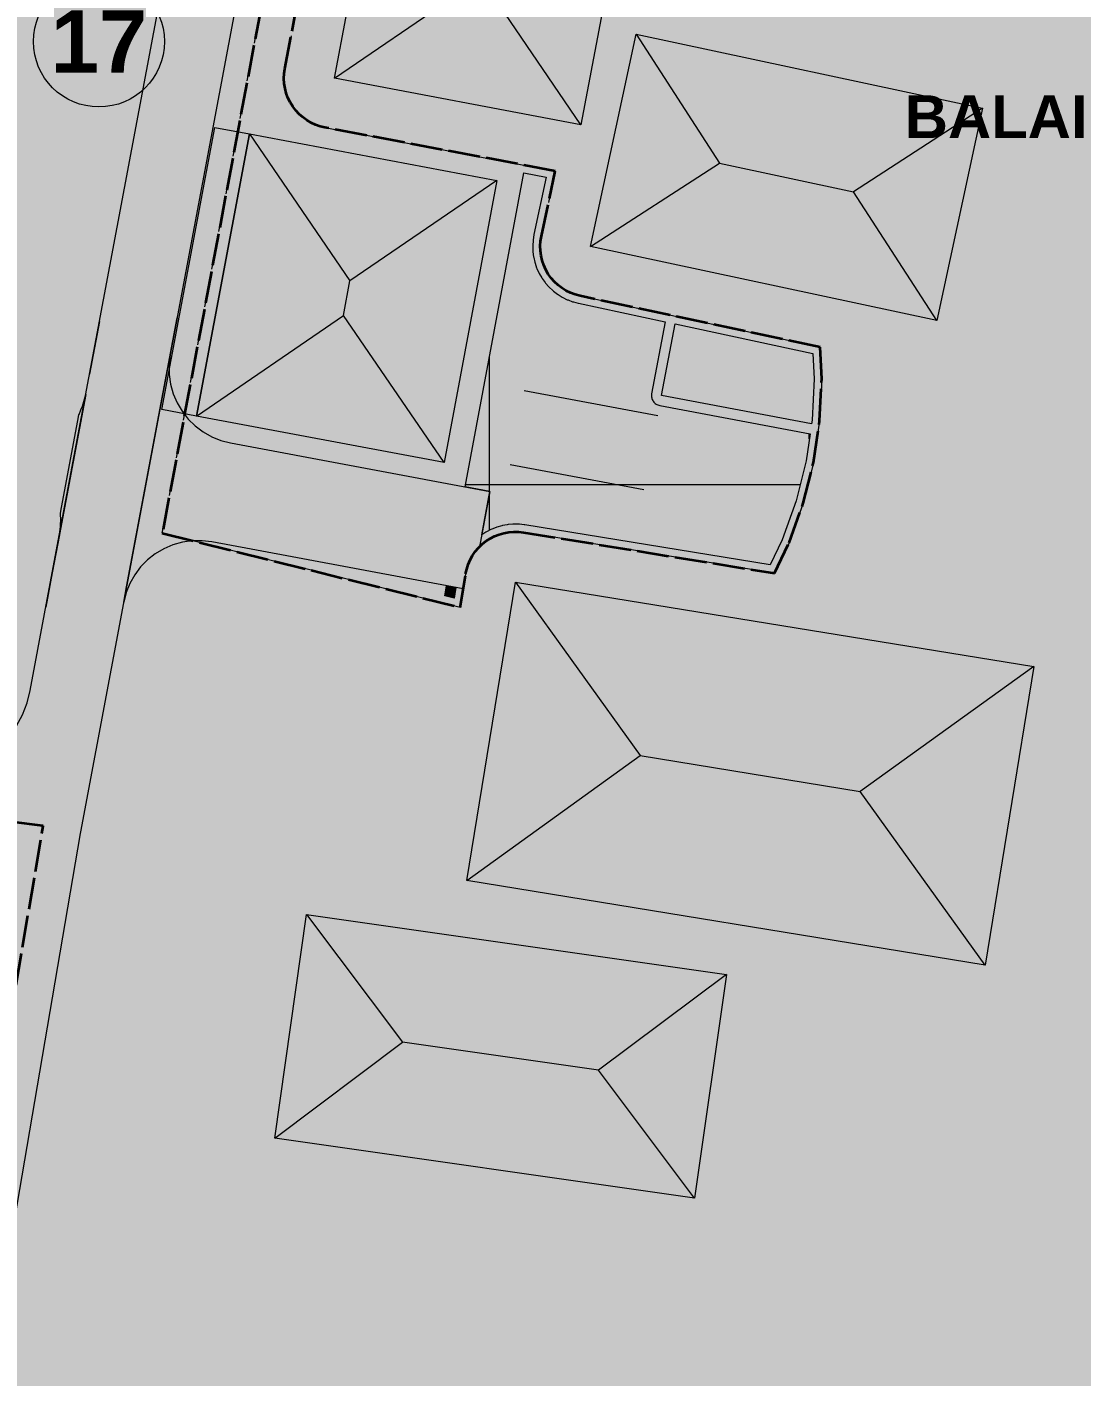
# Model space of a CAD drawing. Header units: metres. Extents: x 305859 to 307221, y 9155922 to 9156786.
# Drawn here: x 306369.1 to 306411, y 9156436 to 9156489.6 of the extents above; entities that cross this region are included whole.
import ezdxf
from ezdxf.enums import TextEntityAlignment as Align

# ---------------------------------------------------------------- set-up
doc = ezdxf.new("R2010")
doc.units = ezdxf.units.M
doc.linetypes.add('DASHED', pattern=[1.524, 1.27, -0.254])
doc.linetypes.add('DASHED2', pattern=[0.762, 0.635, -0.127])
for name, color, linetype, lineweight, true_color in [('A-ALUR_DISTRIBUSI', 7, 'DASHED', 50, 0x7828a0), ('A-ALUR_WISATA', 7, 'DASHED2', 50, 0xeb7800), ('B-BANGUNAN_PERMUKIMAN', 7, 'Continuous', 13, 0xf0cd8c), ('B-BAYANGAN', 7, 'Continuous', 0, 0x76786c), ('D-PARKIR_MARKA', 7, 'Continuous', 9, 0xffffff), ('J-PERKERASAN_JALAN', 7, 'Continuous', 9, 0x989896), ('T-BALAI_PELATIHAN', 7, 'Continuous', 30, 0xaa2d2d), ('T-BANGUNAN_KLASTER_INTI', 7, 'Continuous', 13, 0xe88c3c), ('T-BIOFILTER', 7, 'Continuous', 13, 0x60aad2), ('T-KLASTER_TEMPE_INTI', 7, 'DASHED', 35, 0xd26e14), ('T-LABEL_ELEMEN', 7, 'Continuous', 0, 0x141414), ('T-NOMOR_ELEMEN', 7, 'Continuous', 18, 0x141414), ('T-PERSIL_BALAI', 7, 'DASHED', 13, 0xb42828), ('T-RUANG_JEMUR_DISPLAY', 7, 'Continuous', 9, 0xf9e79f), ('U-PENANDA', 7, 'Continuous', 18, 0x192d78)]:
    doc.layers.add(name, color=color, linetype=linetype, lineweight=lineweight, true_color=true_color)
for name, color, linetype in [('D-JALAN_BALAI', 7, 'Continuous'), ('D-TERAS_BALAI', 7, 'Continuous'), ('G-PERKERASAN', 7, 'Continuous')]:
    doc.layers.add(name, color=color, linetype=linetype)
doc.styles.add('ARIALB', font='arialbd.ttf')

# ---------------------------------------------------------------- blocks, each defined once
blk = doc.blocks.new('PENANDA')
at = {"true_color": 0x192d78}
h = blk.add_hatch(color=166, dxfattribs=at)
h.dxf.hatch_style = 1
h.paths.add_polyline_path([(0, 1.6), (-1.4, -0.9), (1.4, -0.9)])

msp = doc.modelspace()

# ---------------------------------------------------------------- hatches: boundary and pattern name
at = {"layer": 'A-ALUR_DISTRIBUSI', "true_color": 0x7828a0}
h = msp.add_hatch(color=195, dxfattribs=at)
h.dxf.hatch_style = 1
h.paths.add_polyline_path([(306376.908, 9156491.023), (306378.284, 9156490.765), (306377.178, 9156484.868), (306375.802, 9156485.126), (306376.908, 9156491.023)])
h = msp.add_hatch(color=195, dxfattribs=at)
h.dxf.hatch_style = 1
h.paths.add_polyline_path([(306374.642, 9156478.942), (306375.249, 9156482.177), (306376.625, 9156481.919), (306376.018, 9156478.684), (306375.519, 9156476.022), (306374.143, 9156476.28), (306374.642, 9156478.942)])
h = msp.add_hatch(color=195, dxfattribs=at)
h.dxf.hatch_style = 1
h.paths.add_polyline_path([(306372.7, 9156468.585), (306373.132, 9156470.887), (306373.59, 9156473.331), (306374.966, 9156473.073), (306374.508, 9156470.629), (306374.076, 9156468.327), (306373.861, 9156467.176), (306372.485, 9156467.434), (306372.7, 9156468.585)])
at = {"layer": 'A-ALUR_WISATA', "true_color": 0xeb7800}
h = msp.add_hatch(color=30, dxfattribs=at)
h.dxf.hatch_style = 1
h.paths.add_polyline_path([(306375.467, 9156488.217), (306374.228, 9156493.332), (306378.474, 9156492.537)])
h = msp.add_hatch(color=30, dxfattribs=at)
h.dxf.hatch_style = 1
h.paths.add_polyline_path([(306375.701, 9156485.121), (306374.128, 9156485.415), (306375.233, 9156491.313), (306376.806, 9156491.018), (306375.701, 9156485.121)])
h = msp.add_hatch(color=30, dxfattribs=at)
h.dxf.hatch_style = 1
h.paths.add_polyline_path([(306374.421, 9156478.284), (306374.045, 9156476.275), (306372.472, 9156476.569), (306372.848, 9156478.578), (306373.576, 9156482.467), (306375.149, 9156482.172), (306374.421, 9156478.284)])
h = msp.add_hatch(color=30, dxfattribs=at)
h.dxf.hatch_style = 1
h.paths.add_polyline_path([(306373.427, 9156472.972), (306372.625, 9156468.681), (306372.392, 9156467.428), (306370.819, 9156467.721), (306371.053, 9156468.975), (306371.854, 9156473.266), (306371.921, 9156473.62), (306373.493, 9156473.326), (306373.427, 9156472.972)])
h = msp.add_hatch(color=30, dxfattribs=at)
h.dxf.hatch_style = 1
h.paths.add_polyline_path([(306370.307, 9156464.988), (306370.363, 9156465.295), (306370.381, 9156465.371), (306370.406, 9156465.445), (306370.439, 9156465.517), (306370.478, 9156465.585), (306370.524, 9156465.648), (306370.576, 9156465.707), (306370.633, 9156465.761), (306370.696, 9156465.809), (306370.763, 9156465.85), (306370.833, 9156465.885), (306370.907, 9156465.912), (306370.982, 9156465.932), (306371.06, 9156465.945), (306371.138, 9156465.95), (306371.217, 9156465.947), (306371.295, 9156465.937), (306371.371, 9156465.919), (306371.445, 9156465.894), (306371.517, 9156465.861), (306371.585, 9156465.822), (306371.648, 9156465.776), (306371.707, 9156465.724), (306371.761, 9156465.667), (306371.809, 9156465.604), (306371.85, 9156465.537), (306371.885, 9156465.467), (306371.912, 9156465.393), (306371.932, 9156465.318), (306371.945, 9156465.24), (306371.95, 9156465.162), (306371.947, 9156465.083), (306371.937, 9156465.005), (306371.881, 9156464.699), (306371.768, 9156464.087), (306371.599, 9156463.168), (306371.375, 9156461.946), (306370.951, 9156459.531), (306369.375, 9156459.808), (306369.8, 9156462.226), (306369.801, 9156462.232), (306370.026, 9156463.457), (306370.194, 9156464.376), (306370.307, 9156464.988)])
h = msp.add_hatch(color=30, dxfattribs=at)
h.dxf.hatch_style = 1
h.paths.add_polyline_path([(306369.45, 9156460.238), (306369.453, 9156460.317), (306369.463, 9156460.395), (306369.519, 9156460.701), (306369.632, 9156461.313), (306369.743, 9156461.92), (306369.743, 9156461.92), (306369.801, 9156462.232), (306370.026, 9156463.457), (306370.026, 9156463.459), (306370.27, 9156464.772), (306371.843, 9156464.48), (306371.599, 9156463.167), (306371.374, 9156461.943), (306371.236, 9156461.192), (306371.206, 9156461.024), (306371.093, 9156460.412), (306371.037, 9156460.105), (306371.019, 9156460.029), (306370.994, 9156459.955), (306370.961, 9156459.883), (306370.922, 9156459.815), (306370.876, 9156459.752), (306370.824, 9156459.693), (306370.767, 9156459.639), (306370.704, 9156459.591), (306370.637, 9156459.55), (306370.567, 9156459.515), (306370.493, 9156459.488), (306370.418, 9156459.468), (306370.34, 9156459.455), (306370.262, 9156459.45), (306370.183, 9156459.453), (306370.105, 9156459.463), (306370.029, 9156459.481), (306369.955, 9156459.506), (306369.883, 9156459.539), (306369.815, 9156459.578), (306369.752, 9156459.624), (306369.693, 9156459.676), (306369.639, 9156459.733), (306369.591, 9156459.796), (306369.55, 9156459.863), (306369.515, 9156459.933), (306369.488, 9156460.007), (306369.468, 9156460.082), (306369.455, 9156460.16), (306369.45, 9156460.238)])
h = msp.add_hatch(color=30, dxfattribs=at)
h.dxf.hatch_style = 1
h.paths.add_polyline_path([(306370.157, 9156454.954), (306369.419, 9156450.665), (306367.842, 9156450.937), (306368.58, 9156455.226), (306368.58, 9156455.227), (306368.862, 9156456.85), (306370.438, 9156456.577), (306370.157, 9156454.954)])
at = {"layer": 'B-BANGUNAN_PERMUKIMAN', "true_color": 0xf09568}
h = msp.add_hatch(color=21, dxfattribs=at)
h.dxf.hatch_style = 1
h.paths.add_polyline_path([(306387.282, 9156492.118), (306387.169, 9156491.517), (306381.348, 9156487.549), (306383.314, 9156497.939), (306387.282, 9156492.118)])
at = {"layer": 'B-BANGUNAN_PERMUKIMAN', "true_color": 0xb7724f}
h = msp.add_hatch(color=35, dxfattribs=at)
h.dxf.hatch_style = 1
h.paths.add_polyline_path([(306391.138, 9156485.697), (306387.169, 9156491.517), (306387.282, 9156492.118), (306393.103, 9156496.087), (306393.103, 9156496.087), (306391.138, 9156485.697)])
at = {"layer": 'B-BANGUNAN_PERMUKIMAN', "true_color": 0xc07853}
h = msp.add_hatch(color=23, dxfattribs=at)
h.dxf.hatch_style = 1
h.paths.add_polyline_path([(306387.169, 9156491.517), (306391.138, 9156485.697), (306381.348, 9156487.549), (306381.348, 9156487.549), (306387.169, 9156491.517)])
at = {"layer": 'B-BANGUNAN_PERMUKIMAN', "true_color": 0xf09568}
h = msp.add_hatch(color=21, dxfattribs=at)
h.dxf.hatch_style = 1
h.paths.add_polyline_path([(306396.646, 9156484.171), (306391.523, 9156480.852), (306393.327, 9156489.294), (306393.327, 9156489.294), (306396.646, 9156484.171)])
at = {"layer": 'B-BANGUNAN_PERMUKIMAN', "true_color": 0xe68f64}
h = msp.add_hatch(color=33, dxfattribs=at)
h.dxf.hatch_style = 1
h.paths.add_polyline_path([(306401.957, 9156483.036), (306396.646, 9156484.171), (306393.327, 9156489.294), (306407.08, 9156486.355), (306401.957, 9156483.036)])
at = {"layer": 'B-BANGUNAN_PERMUKIMAN', "true_color": 0xb7724f}
h = msp.add_hatch(color=35, dxfattribs=at)
h.dxf.hatch_style = 1
h.paths.add_polyline_path([(306405.277, 9156477.913), (306401.957, 9156483.036), (306407.08, 9156486.355), (306407.08, 9156486.355), (306405.537, 9156479.133), (306405.277, 9156477.913)])
at = {"layer": 'B-BANGUNAN_PERMUKIMAN', "true_color": 0xc17853}
h = msp.add_hatch(color=23, dxfattribs=at)
h.dxf.hatch_style = 1
h.paths.add_polyline_path([(306391.523, 9156480.852), (306396.646, 9156484.171), (306401.957, 9156483.036), (306405.277, 9156477.913), (306391.523, 9156480.852)])
at = {"layer": 'B-BANGUNAN_PERMUKIMAN', "true_color": 0xef9567}
h = msp.add_hatch(color=21, dxfattribs=at)
h.dxf.hatch_style = 1
h.paths.add_polyline_path([(306393.497, 9156460.634), (306386.602, 9156455.671), (306388.535, 9156467.53), (306393.497, 9156460.634)])
at = {"layer": 'B-BANGUNAN_PERMUKIMAN', "true_color": 0xe79064}
h = msp.add_hatch(color=33, dxfattribs=at)
h.dxf.hatch_style = 1
h.paths.add_polyline_path([(306409.12, 9156464.175), (306402.225, 9156459.212), (306393.497, 9156460.634), (306388.535, 9156467.53), (306409.12, 9156464.175)])
at = {"layer": 'B-BANGUNAN_PERMUKIMAN', "true_color": 0xb87250}
h = msp.add_hatch(color=35, dxfattribs=at)
h.dxf.hatch_style = 1
h.paths.add_polyline_path([(306407.188, 9156452.316), (306402.225, 9156459.212), (306409.12, 9156464.175), (306407.188, 9156452.316)])
at = {"layer": 'B-BANGUNAN_PERMUKIMAN', "true_color": 0xc07753}
h = msp.add_hatch(color=23, dxfattribs=at)
h.dxf.hatch_style = 1
h.paths.add_polyline_path([(306393.497, 9156460.634), (306402.225, 9156459.212), (306407.188, 9156452.316), (306386.602, 9156455.671), (306386.602, 9156455.671), (306393.497, 9156460.634)])
at = {"layer": 'B-BANGUNAN_PERMUKIMAN', "true_color": 0xef9467}
h = msp.add_hatch(color=21, dxfattribs=at)
h.dxf.hatch_style = 1
h.paths.add_polyline_path([(306384.058, 9156449.248), (306378.978, 9156445.438), (306380.248, 9156454.328), (306380.248, 9156454.328), (306384.058, 9156449.248)])
at = {"layer": 'B-BANGUNAN_PERMUKIMAN', "true_color": 0xe89064}
h = msp.add_hatch(color=33, dxfattribs=at)
h.dxf.hatch_style = 1
h.paths.add_polyline_path([(306391.837, 9156448.137), (306384.058, 9156449.248), (306380.248, 9156454.328), (306396.917, 9156451.947), (306391.837, 9156448.137)])
at = {"layer": 'B-BANGUNAN_PERMUKIMAN', "true_color": 0xb87350}
h = msp.add_hatch(color=35, dxfattribs=at)
h.dxf.hatch_style = 1
h.paths.add_polyline_path([(306391.837, 9156448.137), (306396.917, 9156451.947), (306395.647, 9156443.057), (306391.837, 9156448.137)])
at = {"layer": 'B-BANGUNAN_PERMUKIMAN', "true_color": 0xbf7753}
h = msp.add_hatch(color=23, dxfattribs=at)
h.dxf.hatch_style = 1
h.paths.add_polyline_path([(306378.978, 9156445.438), (306384.058, 9156449.248), (306391.837, 9156448.137), (306395.647, 9156443.057), (306378.978, 9156445.438)])
at = {"layer": 'B-BAYANGAN', "true_color": 0x76786c}
h = msp.add_hatch(color=8, dxfattribs=at)
h.dxf.hatch_style = 1
h.paths.add_polyline_path([(306393.853, 9156495.337), (306391.888, 9156484.947), (306382.098, 9156486.799), (306384.064, 9156497.189), (306393.853, 9156495.337)])
h = msp.add_hatch(color=8, dxfattribs=at)
h.dxf.hatch_style = 1
h.paths.add_polyline_path([(306393.853, 9156495.337), (306391.888, 9156484.947), (306382.098, 9156486.799), (306384.064, 9156497.189), (306393.853, 9156495.337)])
h = msp.add_hatch(color=8, dxfattribs=at)
h.dxf.hatch_style = 1
h.paths.add_polyline_path([(306407.83, 9156485.605), (306406.026, 9156477.163), (306392.273, 9156480.102), (306394.077, 9156488.544), (306407.83, 9156485.605)])
h = msp.add_hatch(color=8, dxfattribs=at)
h.dxf.hatch_style = 1
h.paths.add_polyline_path([(306407.83, 9156485.605), (306406.026, 9156477.163), (306392.273, 9156480.102), (306394.077, 9156488.544), (306407.83, 9156485.605)])
h = msp.add_hatch(color=8, dxfattribs=at)
h.dxf.hatch_style = 1
h.paths.add_polyline_path([(306378.876, 9156484.429), (306388.705, 9156482.586), (306386.604, 9156471.381), (306376.775, 9156473.224), (306378.876, 9156484.429)])
h = msp.add_hatch(color=8, dxfattribs=at)
h.dxf.hatch_style = 1
h.paths.add_polyline_path([(306409.871, 9156463.425), (306407.938, 9156451.566), (306387.352, 9156454.921), (306389.285, 9156466.78), (306409.871, 9156463.425)])
h = msp.add_hatch(color=8, dxfattribs=at)
h.dxf.hatch_style = 1
h.paths.add_polyline_path([(306409.871, 9156463.425), (306407.938, 9156451.566), (306387.352, 9156454.921), (306389.285, 9156466.78), (306409.871, 9156463.425)])
h = msp.add_hatch(color=8, dxfattribs=at)
h.dxf.hatch_style = 1
h.paths.add_polyline_path([(306397.667, 9156451.197), (306396.397, 9156442.307), (306379.728, 9156444.688), (306380.998, 9156453.578), (306397.667, 9156451.197)])
h = msp.add_hatch(color=8, dxfattribs=at)
h.dxf.hatch_style = 1
h.paths.add_polyline_path([(306397.667, 9156451.197), (306396.397, 9156442.307), (306379.728, 9156444.688), (306380.998, 9156453.578), (306397.667, 9156451.197)])
at = {"layer": 'D-JALAN_BALAI', "true_color": 0xa8a8a6}
h = msp.add_hatch(color=253, dxfattribs=at)
h.dxf.hatch_style = 1
h.paths.add_polyline_path([(306375.106, 9156478.03), (306374.829, 9156476.559), (306374.782, 9156476.169), (306374.786, 9156475.777), (306374.842, 9156475.388), (306374.948, 9156475.01), (306375.102, 9156474.65), (306375.302, 9156474.312), (306375.544, 9156474.003), (306375.824, 9156473.729), (306376.138, 9156473.493), (306376.48, 9156473.3), (306376.845, 9156473.154), (306377.225, 9156473.057), (306387.523, 9156471.126), (306387.111, 9156468.932), (306387.072, 9156468.894), (306386.945, 9156468.744), (306386.834, 9156468.582), (306386.739, 9156468.41), (306386.661, 9156468.23), (306386.602, 9156468.043), (306386.561, 9156467.851), (306386.464, 9156467.255), (306378.041, 9156468.834), (306376.485, 9156469.126), (306376.095, 9156469.173), (306375.703, 9156469.169), (306375.315, 9156469.113), (306374.937, 9156469.007), (306374.576, 9156468.853), (306374.239, 9156468.653), (306373.93, 9156468.411), (306373.655, 9156468.131), (306373.42, 9156467.817), (306373.227, 9156467.475), (306373.081, 9156467.111), (306372.984, 9156466.731), (306373.097, 9156467.336), (306375.106, 9156478.03), (306375.106, 9156478.03)])
h = msp.add_hatch(color=253, dxfattribs=at)
h.dxf.hatch_style = 1
h.paths.add_polyline_path([(306370.478, 9156469.738), (306370.485, 9156470.066), (306370.477, 9156470.155), (306370.476, 9156470.253), (306370.47, 9156470.254), (306370.488, 9156470.35), (306370.488, 9156470.35), (306371.189, 9156474.089), (306371.189, 9156474.089), (306371.207, 9156474.185), (306371.213, 9156474.184), (306371.286, 9156474.365), (306371.285, 9156474.365), (306371.351, 9156474.511), (306371.481, 9156474.983), (306370.435, 9156469.414), (306370.478, 9156469.738)])
at = {"layer": 'D-TERAS_BALAI', "true_color": 0xe8e2d4}
h = msp.add_hatch(color=254, dxfattribs=at)
h.dxf.hatch_style = 1
h.paths.add_polyline_path([(306377.976, 9156485.329), (306375.875, 9156474.124), (306374.499, 9156474.382), (306376.6, 9156485.587), (306377.976, 9156485.329)])
at = {"layer": 'G-PERKERASAN', "true_color": 0xe0ded9}
h = msp.add_hatch(color=254, dxfattribs=at)
h.dxf.hatch_style = 1
h.paths.add_polyline_path([(306214.818, 9156364.842), (306222.697, 9156364.48), (306235.721, 9156363.881), (306237.278, 9156384.641), (306252.329, 9156383.603), (306255.703, 9156410.591), (306262.529, 9156410.022), (306265.045, 9156409.812), (306263.228, 9156389.572), (306278.279, 9156387.236), (306277.389, 9156377.004), (306277.241, 9156375.299), (306288.399, 9156374.261), (306289.59, 9156385.71), (306291.773, 9156406.698), (306306.045, 9156404.882), (306304.229, 9156386.717), (306333.608, 9156380.915), (306333.662, 9156381.234), (306337.441, 9156403.768), (306347.566, 9156464.144), (306314.273, 9156469.955), (306297.277, 9156471.802), (306305.21, 9156522.666), (306276.314, 9156526.951), (306271.414, 9156483.995), (306214.818, 9156490.283), (306214.818, 9156562.714), (306291.75, 9156555.548), (306369.455, 9156545.532), (306448.831, 9156532.371), (306448.831, 9156196.713), (306445.179, 9156193.233), (306439.076, 9156185.097), (306447.728, 9156157.385), (306448.826, 9156141.618), (306393.989, 9156155.199), (306332.726, 9156171.593), (306288.72, 9156190.576), (306246.009, 9156220.776), (306216.24, 9156242.779), (306214.818, 9156244.067), (306214.818, 9156364.842)])
at = {"layer": 'J-PERKERASAN_JALAN', "true_color": 0xa8a8a6}
h = msp.add_hatch(color=253, dxfattribs=at)
h.dxf.hatch_style = 1
h.paths.add_polyline_path([(306211.341, 9156561.319), (306215.693, 9156561.13), (306215.76, 9156561.126), (306215.8, 9156561.123), (306215.867, 9156561.117), (306305.106, 9156551.206), (306305.211, 9156551.196), (306385.831, 9156544.389), (306385.918, 9156544.38), (306385.969, 9156544.374), (306386.055, 9156544.361), (306424.864, 9156537.661), (306424.901, 9156537.654), (306424.922, 9156537.65), (306424.958, 9156537.643), (306453.186, 9156531.689), (306453.481, 9156531.639), (306455.847, 9156531.322), (306456.066, 9156531.299), (306458.588, 9156531.102), (306458.613, 9156531.1), (306499.527, 9156528.16), (306499.548, 9156528.159), (306503.861, 9156527.791), (306503.93, 9156527.784), (306503.97, 9156527.78), (306504.038, 9156527.77), (306508.381, 9156527.098), (306524.104, 9156524.604), (306524.104, 9156521.364), (306507.903, 9156523.933), (306507.888, 9156523.936), (306503.705, 9156524.584), (306503.432, 9156524.616), (306499.323, 9156524.966), (306499.27, 9156524.971), (306458.379, 9156527.908), (306455.69, 9156528.118), (306455.636, 9156528.123), (306455.603, 9156528.127), (306455.548, 9156528.133), (306452.885, 9156528.49), (306452.811, 9156528.501), (306452.767, 9156528.509), (306452.694, 9156528.523), (306424.381, 9156534.494), (306424.236, 9156534.522), (306390.807, 9156540.293), (306390.292, 9156540.348), (306389.774, 9156540.336), (306389.261, 9156540.256), (306388.764, 9156540.112), (306388.289, 9156539.904), (306387.845, 9156539.636), (306387.439, 9156539.314), (306387.079, 9156538.941), (306386.769, 9156538.525), (306386.516, 9156538.073), (306386.324, 9156537.592), (306386.196, 9156537.089), (306373.097, 9156467.337), (306371.27, 9156457.608), (306371.258, 9156457.542), (306354.047, 9156356.618), (306353.994, 9156356.117), (306354.004, 9156355.613), (306354.077, 9156355.115), (306354.213, 9156354.629), (306354.408, 9156354.165), (306354.661, 9156353.729), (306354.966, 9156353.328), (306355.319, 9156352.968), (306355.714, 9156352.656), (306356.146, 9156352.396), (306356.607, 9156352.192), (306357.09, 9156352.048), (306357.587, 9156351.966), (306409.631, 9156346.693), (306409.685, 9156346.687), (306409.717, 9156346.683), (306409.771, 9156346.675), (306440.166, 9156341.92), (306440.608, 9156341.876), (306479.912, 9156340.134), (306480.43, 9156340.144), (306480.943, 9156340.222), (306481.441, 9156340.365), (306481.917, 9156340.572), (306482.362, 9156340.838), (306482.768, 9156341.16), (306483.13, 9156341.531), (306483.441, 9156341.946), (306483.695, 9156342.398), (306483.889, 9156342.879), (306484.019, 9156343.381), (306484.082, 9156343.896), (306484.563, 9156352.101), (306486.641, 9156384.636), (306486.657, 9156384.758), (306486.78, 9156384.758), (306489.513, 9156384.584), (306489.635, 9156384.568), (306489.635, 9156384.445), (306487.559, 9156351.943), (306487.558, 9156351.922), (306487.067, 9156343.551), (306487.07, 9156343.043), (306487.137, 9156342.539), (306487.267, 9156342.048), (306487.458, 9156341.578), (306487.707, 9156341.135), (306488.011, 9156340.728), (306488.363, 9156340.362), (306488.76, 9156340.044), (306489.193, 9156339.779), (306489.656, 9156339.571), (306490.142, 9156339.423), (306490.643, 9156339.338), (306492.503, 9156339.143), (306492.541, 9156339.139), (306492.564, 9156339.136), (306492.602, 9156339.131), (306513.238, 9156336.16), (306513.401, 9156336.139), (306524.104, 9156335.046), (306524.104, 9156331.829), (306512.982, 9156332.966), (306512.941, 9156332.97), (306512.916, 9156332.973), (306512.875, 9156332.979), (306498.863, 9156334.996), (306498.356, 9156335.037), (306497.849, 9156335.012), (306497.349, 9156334.924), (306496.864, 9156334.773), (306496.402, 9156334.562), (306495.97, 9156334.294), (306495.576, 9156333.973), (306495.226, 9156333.605), (306494.925, 9156333.196), (306494.679, 9156332.752), (306494.49, 9156332.28), (306494.364, 9156331.788), (306494.3, 9156331.284), (306494.301, 9156330.776), (306499.491, 9156251.377), (306499.491, 9156251.254), (306499.369, 9156251.238), (306496.637, 9156251.059), (306496.514, 9156251.059), (306496.498, 9156251.181), (306491.167, 9156332.724), (306491.102, 9156333.229), (306490.973, 9156333.721), (306490.782, 9156334.193), (306490.533, 9156334.637), (306490.23, 9156335.046), (306489.877, 9156335.413), (306489.48, 9156335.732), (306489.047, 9156335.998), (306488.582, 9156336.207), (306488.095, 9156336.356), (306487.594, 9156336.441), (306485.258, 9156336.686), (306485.017, 9156336.704), (306446.09, 9156338.429), (306445.584, 9156338.42), (306445.083, 9156338.346), (306444.595, 9156338.21), (306444.129, 9156338.013), (306443.691, 9156337.759), (306443.289, 9156337.452), (306442.928, 9156337.096), (306442.616, 9156336.698), (306442.356, 9156336.263), (306442.153, 9156335.8), (306442.011, 9156335.314), (306441.931, 9156334.814), (306441.915, 9156334.308), (306442.571, 9156313.413), (306442.58, 9156313.248), (306443.283, 9156303.609), (306443.286, 9156303.565), (306443.287, 9156303.544), (306443.288, 9156303.5), (306443.886, 9156283.072), (306443.882, 9156282.949), (306443.759, 9156282.937), (306441.022, 9156282.857), (306440.899, 9156282.862), (306440.888, 9156282.984), (306440.293, 9156303.314), (306440.284, 9156303.488), (306439.581, 9156313.122), (306439.578, 9156313.164), (306439.577, 9156313.184), (306439.576, 9156313.226), (306438.873, 9156335.586), (306438.826, 9156336.086), (306438.716, 9156336.577), (306438.545, 9156337.05), (306438.317, 9156337.498), (306438.034, 9156337.914), (306437.701, 9156338.291), (306437.323, 9156338.623), (306436.907, 9156338.906), (306436.458, 9156339.133), (306435.985, 9156339.303), (306435.494, 9156339.412), (306409.399, 9156343.494), (306409.184, 9156343.522), (306356.316, 9156348.878), (306355.783, 9156348.897), (306355.253, 9156348.844), (306354.735, 9156348.722), (306354.238, 9156348.531), (306353.77, 9156348.276), (306353.34, 9156347.962), (306352.956, 9156347.593), (306352.624, 9156347.176), (306352.351, 9156346.719), (306352.141, 9156346.23), (306351.997, 9156345.717), (306341.11, 9156293.6), (306341.085, 9156293.468), (306330.918, 9156235.039), (306330.908, 9156234.979), (306329.587, 9156226.644), (306329.547, 9156226.286), (306329.002, 9156218.17), (306329.001, 9156218.146), (306326.612, 9156189.443), (306326.594, 9156189.321), (306326.471, 9156189.324), (306323.742, 9156189.551), (306323.62, 9156189.569), (306323.622, 9156189.692), (306326.007, 9156218.339), (306326.011, 9156218.403), (306326.567, 9156226.689), (306326.575, 9156226.779), (306326.58, 9156226.824), (306326.592, 9156226.913), (306327.95, 9156235.479), (306327.954, 9156235.502), (306338.142, 9156294.057), (306338.148, 9156294.09), (306338.151, 9156294.106), (306338.158, 9156294.139), (306348.925, 9156345.68), (306348.998, 9156346.205), (306349.002, 9156346.735), (306348.936, 9156347.261), (306348.8, 9156347.774), (306348.598, 9156348.264), (306348.333, 9156348.723), (306348.01, 9156349.143), (306347.634, 9156349.517), (306347.211, 9156349.837), (306346.75, 9156350.099), (306346.259, 9156350.298), (306345.745, 9156350.43), (306324.834, 9156354.345), (306324.271, 9156354.41), (306279.508, 9156356.343), (306211.341, 9156359.746), (306211.341, 9156362.949), (306279.625, 9156359.541), (306279.652, 9156359.54), (306324.736, 9156357.593), (306324.877, 9156357.581), (306324.962, 9156357.572), (306325.102, 9156357.551), (306346.36, 9156353.57), (306346.885, 9156353.507), (306347.414, 9156353.514), (306347.937, 9156353.591), (306348.445, 9156353.736), (306348.93, 9156353.947), (306349.383, 9156354.219), (306349.796, 9156354.55), (306350.161, 9156354.931), (306350.473, 9156355.358), (306350.727, 9156355.822), (306350.917, 9156356.315), (306351.04, 9156356.829), (306367.345, 9156452.444), (306367.4, 9156452.978), (306367.382, 9156453.515), (306367.293, 9156454.044), (306367.134, 9156454.557), (306366.908, 9156455.044), (306366.618, 9156455.496), (306366.271, 9156455.905), (306365.872, 9156456.264), (306365.428, 9156456.566), (306364.948, 9156456.806), (306364.44, 9156456.98), (306363.913, 9156457.084), (306328.417, 9156461.659), (306307.102, 9156464.447), (306307.086, 9156464.449), (306307.041, 9156464.456), (306243.125, 9156474.305), (306242.61, 9156474.35), (306242.093, 9156474.329), (306241.583, 9156474.241), (306241.089, 9156474.088), (306240.619, 9156473.873), (306240.18, 9156473.598), (306239.781, 9156473.27), (306239.427, 9156472.892), (306239.125, 9156472.472), (306238.879, 9156472.017), (306235.863, 9156465.428), (306235.816, 9156465.333), (306235.721, 9156465.173), (306235.626, 9156465.045), (306235.517, 9156464.929), (306235.377, 9156464.807), (306235.291, 9156464.744), (306234.104, 9156463.916), (306234.011, 9156463.855), (306233.816, 9156463.749), (306233.715, 9156463.704), (306232.243, 9156463.105), (306232.16, 9156463.073), (306232.012, 9156463.028), (306231.882, 9156463), (306231.728, 9156462.982), (306231.639, 9156462.977), (306225.305, 9156462.777), (306225.175, 9156462.777), (306225.11, 9156462.78), (306224.979, 9156462.788), (306217.294, 9156463.552), (306217.186, 9156463.566), (306217.132, 9156463.574), (306217.025, 9156463.594), (306211.341, 9156464.792), (306211.341, 9156467.858), (306217.404, 9156466.58), (306217.834, 9156466.513), (306224.983, 9156465.803), (306225.505, 9156465.785), (306230.354, 9156465.938), (306230.906, 9156465.994), (306231.444, 9156466.125), (306231.96, 9156466.33), (306232.442, 9156466.604), (306232.881, 9156466.943), (306233.27, 9156467.338), (306233.6, 9156467.784), (306233.865, 9156468.271), (306237.161, 9156475.469), (306237.205, 9156475.561), (306237.295, 9156475.714), (306237.385, 9156475.836), (306237.487, 9156475.949), (306237.6, 9156476.051), (306237.743, 9156476.156), (306237.829, 9156476.21), (306239.166, 9156476.996), (306239.245, 9156477.041), (306239.389, 9156477.108), (306239.517, 9156477.155), (306239.67, 9156477.196), (306239.759, 9156477.213), (306241.459, 9156477.502), (306241.565, 9156477.517), (306241.752, 9156477.529), (306241.939, 9156477.52), (306242.045, 9156477.507), (306307.452, 9156467.428), (306307.542, 9156467.415), (306328.795, 9156464.635), (306328.802, 9156464.634), (306364.829, 9156459.991), (306365.332, 9156459.958), (306365.835, 9156459.989), (306366.33, 9156460.083), (306366.81, 9156460.238), (306367.266, 9156460.452), (306367.692, 9156460.722), (306368.08, 9156461.044), (306368.425, 9156461.412), (306368.721, 9156461.82), (306368.963, 9156462.262), (306369.147, 9156462.731), (306369.271, 9156463.22), (306370.149, 9156467.89), (306383.124, 9156536.986), (306383.186, 9156537.496), (306383.182, 9156538.011), (306383.112, 9156538.52), (306382.978, 9156539.016), (306382.781, 9156539.491), (306382.525, 9156539.937), (306382.213, 9156540.346), (306381.852, 9156540.712), (306381.447, 9156541.028), (306381.004, 9156541.29), (306380.532, 9156541.493), (306380.037, 9156541.634), (306379.529, 9156541.71), (306304.881, 9156548.012), (306304.855, 9156548.015), (306304.839, 9156548.016), (306304.813, 9156548.019), (306215.667, 9156557.919), (306215.399, 9156557.94), (306211.341, 9156558.116), (306211.341, 9156561.319)])
at = {"layer": 'T-BALAI_PELATIHAN', "true_color": 0xbe3434}
h = msp.add_hatch(color=15, dxfattribs=at)
h.dxf.hatch_style = 1
h.paths.add_polyline_path([(306381.969, 9156479.493), (306381.711, 9156478.116), (306375.875, 9156474.124), (306377.976, 9156485.328), (306381.969, 9156479.493)])
at = {"layer": 'T-BALAI_PELATIHAN', "true_color": 0xb73232}
h = msp.add_hatch(color=15, dxfattribs=at)
h.dxf.hatch_style = 1
h.paths.add_polyline_path([(306387.805, 9156483.486), (306381.969, 9156479.493), (306377.976, 9156485.328), (306377.976, 9156485.329), (306387.805, 9156483.486)])
at = {"layer": 'T-BALAI_PELATIHAN', "true_color": 0x912727}
h = msp.add_hatch(color=17, dxfattribs=at)
h.dxf.hatch_style = 1
h.paths.add_polyline_path([(306385.704, 9156472.281), (306385.704, 9156472.281), (306381.711, 9156478.116), (306381.969, 9156479.493), (306387.805, 9156483.486), (306385.704, 9156472.281)])
at = {"layer": 'T-BALAI_PELATIHAN', "true_color": 0x982929}
h = msp.add_hatch(color=17, dxfattribs=at)
h.dxf.hatch_style = 1
h.paths.add_polyline_path([(306381.711, 9156478.116), (306385.704, 9156472.281), (306375.875, 9156474.124), (306381.711, 9156478.116)])
at = {"layer": 'T-BANGUNAN_KLASTER_INTI', "true_color": 0xffb52d}
h = msp.add_hatch(color=40, dxfattribs=at)
h.dxf.hatch_style = 1
h.paths.add_polyline_path([(306387.282, 9156492.118), (306387.169, 9156491.517), (306381.348, 9156487.549), (306383.314, 9156497.939), (306387.282, 9156492.118)])
at = {"layer": 'T-BANGUNAN_KLASTER_INTI', "true_color": 0xce8a22}
h = msp.add_hatch(color=42, dxfattribs=at)
h.dxf.hatch_style = 1
h.paths.add_polyline_path([(306391.138, 9156485.697), (306387.169, 9156491.517), (306387.282, 9156492.118), (306393.103, 9156496.087), (306393.103, 9156496.087), (306391.138, 9156485.697)])
at = {"layer": 'T-BANGUNAN_KLASTER_INTI', "true_color": 0xd89124}
h = msp.add_hatch(color=42, dxfattribs=at)
h.dxf.hatch_style = 1
h.paths.add_polyline_path([(306387.169, 9156491.517), (306391.138, 9156485.697), (306381.348, 9156487.549), (306381.348, 9156487.549), (306387.169, 9156491.517)])
at = {"layer": 'T-BANGUNAN_KLASTER_INTI', "true_color": 0xffb52d}
h = msp.add_hatch(color=40, dxfattribs=at)
h.dxf.hatch_style = 1
h.paths.add_polyline_path([(306396.646, 9156484.171), (306391.523, 9156480.852), (306393.327, 9156489.294), (306393.327, 9156489.294), (306396.646, 9156484.171)])
at = {"layer": 'T-BANGUNAN_KLASTER_INTI', "true_color": 0xffad2b}
h = msp.add_hatch(color=40, dxfattribs=at)
h.dxf.hatch_style = 1
h.paths.add_polyline_path([(306401.957, 9156483.036), (306396.646, 9156484.171), (306393.327, 9156489.294), (306407.08, 9156486.355), (306401.957, 9156483.036)])
at = {"layer": 'T-BANGUNAN_KLASTER_INTI', "true_color": 0xce8a22}
h = msp.add_hatch(color=42, dxfattribs=at)
h.dxf.hatch_style = 1
h.paths.add_polyline_path([(306405.277, 9156477.913), (306401.957, 9156483.036), (306407.08, 9156486.355), (306407.08, 9156486.355), (306405.537, 9156479.133), (306405.277, 9156477.913)])
at = {"layer": 'T-BANGUNAN_KLASTER_INTI', "true_color": 0xd99224}
h = msp.add_hatch(color=42, dxfattribs=at)
h.dxf.hatch_style = 1
h.paths.add_polyline_path([(306391.523, 9156480.852), (306396.646, 9156484.171), (306401.957, 9156483.036), (306405.277, 9156477.913), (306391.523, 9156480.852)])
at = {"layer": 'T-BANGUNAN_KLASTER_INTI', "true_color": 0xffb42d}
h = msp.add_hatch(color=40, dxfattribs=at)
h.dxf.hatch_style = 1
h.paths.add_polyline_path([(306393.497, 9156460.634), (306386.602, 9156455.671), (306388.535, 9156467.53), (306393.497, 9156460.634)])
at = {"layer": 'T-BANGUNAN_KLASTER_INTI', "true_color": 0xffae2b}
h = msp.add_hatch(color=40, dxfattribs=at)
h.dxf.hatch_style = 1
h.paths.add_polyline_path([(306409.12, 9156464.175), (306402.225, 9156459.212), (306393.497, 9156460.634), (306388.535, 9156467.53), (306409.12, 9156464.175)])
at = {"layer": 'T-BANGUNAN_KLASTER_INTI', "true_color": 0xcf8b22}
h = msp.add_hatch(color=42, dxfattribs=at)
h.dxf.hatch_style = 1
h.paths.add_polyline_path([(306407.188, 9156452.316), (306402.225, 9156459.212), (306409.12, 9156464.175), (306407.188, 9156452.316)])
at = {"layer": 'T-BANGUNAN_KLASTER_INTI', "true_color": 0xd79124}
h = msp.add_hatch(color=42, dxfattribs=at)
h.dxf.hatch_style = 1
h.paths.add_polyline_path([(306393.497, 9156460.634), (306402.225, 9156459.212), (306407.188, 9156452.316), (306386.602, 9156455.671), (306386.602, 9156455.671), (306393.497, 9156460.634)])
at = {"layer": 'T-BANGUNAN_KLASTER_INTI', "true_color": 0xffb42d}
h = msp.add_hatch(color=40, dxfattribs=at)
h.dxf.hatch_style = 1
h.paths.add_polyline_path([(306384.058, 9156449.248), (306378.978, 9156445.438), (306380.248, 9156454.328), (306380.248, 9156454.328), (306384.058, 9156449.248)])
at = {"layer": 'T-BANGUNAN_KLASTER_INTI', "true_color": 0xffaf2b}
h = msp.add_hatch(color=40, dxfattribs=at)
h.dxf.hatch_style = 1
h.paths.add_polyline_path([(306391.837, 9156448.137), (306384.058, 9156449.248), (306380.248, 9156454.328), (306396.917, 9156451.947), (306391.837, 9156448.137)])
at = {"layer": 'T-BANGUNAN_KLASTER_INTI', "true_color": 0xcf8b22}
h = msp.add_hatch(color=42, dxfattribs=at)
h.dxf.hatch_style = 1
h.paths.add_polyline_path([(306391.837, 9156448.137), (306396.917, 9156451.947), (306395.647, 9156443.057), (306391.837, 9156448.137)])
at = {"layer": 'T-BANGUNAN_KLASTER_INTI', "true_color": 0xd79024}
h = msp.add_hatch(color=42, dxfattribs=at)
h.dxf.hatch_style = 1
h.paths.add_polyline_path([(306378.978, 9156445.438), (306384.058, 9156449.248), (306391.837, 9156448.137), (306395.647, 9156443.057), (306378.978, 9156445.438)])
at = {"layer": 'T-BIOFILTER', "true_color": 0x60aad2}
h = msp.add_hatch(color=143, dxfattribs=at)
h.dxf.hatch_style = 1
h.paths.add_polyline_path([(306394.875, 9156477.783), (306400.35, 9156476.614), (306400.4, 9156475.6), (306400.319, 9156473.963), (306400.298, 9156473.818), (306394.341, 9156474.935), (306394.875, 9156477.783)])
at = {"layer": 'T-NOMOR_ELEMEN', "true_color": 0xffffff}
h = msp.add_hatch(color=7, dxfattribs=at)
h.dxf.hatch_style = 1
edge = h.paths.add_edge_path()
edge.add_arc((306372, 9156489), 2.6, 0, 360)
at = {"layer": 'T-RUANG_JEMUR_DISPLAY', "true_color": 0xf6e4a0}
h = msp.add_hatch(color=41, dxfattribs=at)
h.dxf.hatch_style = 1
h.paths.add_polyline_path([(306389.236, 9156481.095), (306389.224, 9156480.899), (306389.223, 9156480.87), (306389.23, 9156480.673), (306389.233, 9156480.644), (306389.259, 9156480.45), (306389.264, 9156480.421), (306389.309, 9156480.23), (306389.317, 9156480.201), (306389.381, 9156480.016), (306389.391, 9156479.988), (306389.473, 9156479.81), (306389.486, 9156479.783), (306389.585, 9156479.614), (306389.601, 9156479.589), (306389.716, 9156479.43), (306389.734, 9156479.407), (306389.864, 9156479.259), (306389.884, 9156479.238), (306390.028, 9156479.104), (306390.05, 9156479.085), (306390.206, 9156478.966), (306390.23, 9156478.95), (306390.397, 9156478.846), (306390.423, 9156478.832), (306390.599, 9156478.746), (306390.626, 9156478.734), (306390.81, 9156478.665), (306390.838, 9156478.656), (306391.028, 9156478.606), (306391.042, 9156478.602), (306394.484, 9156477.867), (306393.948, 9156475.008), (306393.943, 9156474.97), (306393.941, 9156474.93), (306393.944, 9156474.891), (306393.95, 9156474.852), (306393.96, 9156474.814), (306393.973, 9156474.778), (306393.991, 9156474.742), (306394.011, 9156474.709), (306394.035, 9156474.678), (306394.061, 9156474.649), (306394.091, 9156474.623), (306394.123, 9156474.6), (306394.157, 9156474.58), (306394.192, 9156474.563), (306394.229, 9156474.551), (306394.267, 9156474.542), (306400.239, 9156473.422), (306400.079, 9156472.342), (306399.681, 9156470.752), (306399.128, 9156469.209), (306398.656, 9156468.211), (306388.905, 9156469.8), (306388.89, 9156469.802), (306388.695, 9156469.824), (306388.666, 9156469.826), (306388.469, 9156469.828), (306388.44, 9156469.827), (306388.244, 9156469.811), (306388.215, 9156469.807), (306388.022, 9156469.771), (306387.994, 9156469.765), (306387.805, 9156469.71), (306387.777, 9156469.701), (306387.595, 9156469.628), (306387.568, 9156469.616), (306387.393, 9156469.526), (306387.368, 9156469.511), (306387.203, 9156469.405), (306387.199, 9156469.402), (306387.523, 9156471.126), (306386.54, 9156471.31), (306388.878, 9156483.783), (306389.762, 9156483.616), (306389.274, 9156481.332), (306389.271, 9156481.318), (306389.239, 9156481.124), (306389.236, 9156481.095)])
at = {"layer": 'T-RUANG_JEMUR_DISPLAY', "true_color": 0xdcc478}
h = msp.add_hatch(dxfattribs=at)
h.set_pattern_fill('NET', color=53, scale=4)
h.paths.add_polyline_path([(306389.236, 9156481.095), (306389.224, 9156480.899), (306389.223, 9156480.87), (306389.23, 9156480.673), (306389.233, 9156480.644), (306389.259, 9156480.45), (306389.264, 9156480.421), (306389.309, 9156480.23), (306389.317, 9156480.201), (306389.381, 9156480.016), (306389.391, 9156479.988), (306389.473, 9156479.81), (306389.486, 9156479.783), (306389.585, 9156479.614), (306389.601, 9156479.589), (306389.716, 9156479.43), (306389.734, 9156479.407), (306389.864, 9156479.259), (306389.884, 9156479.238), (306390.028, 9156479.104), (306390.05, 9156479.085), (306390.206, 9156478.966), (306390.23, 9156478.95), (306390.397, 9156478.846), (306390.423, 9156478.832), (306390.599, 9156478.746), (306390.626, 9156478.734), (306390.81, 9156478.665), (306390.838, 9156478.656), (306391.028, 9156478.606), (306391.042, 9156478.602), (306394.484, 9156477.867), (306393.948, 9156475.008), (306393.943, 9156474.97), (306393.941, 9156474.93), (306393.944, 9156474.891), (306393.95, 9156474.852), (306393.96, 9156474.814), (306393.973, 9156474.778), (306393.991, 9156474.742), (306394.011, 9156474.709), (306394.035, 9156474.678), (306394.061, 9156474.649), (306394.091, 9156474.623), (306394.123, 9156474.6), (306394.157, 9156474.58), (306394.192, 9156474.563), (306394.229, 9156474.551), (306394.267, 9156474.542), (306400.239, 9156473.422), (306400.079, 9156472.342), (306399.681, 9156470.752), (306399.128, 9156469.209), (306398.656, 9156468.211), (306388.905, 9156469.8), (306388.89, 9156469.802), (306388.695, 9156469.824), (306388.666, 9156469.826), (306388.469, 9156469.828), (306388.44, 9156469.827), (306388.244, 9156469.811), (306388.215, 9156469.807), (306388.022, 9156469.771), (306387.994, 9156469.765), (306387.805, 9156469.71), (306387.777, 9156469.701), (306387.595, 9156469.628), (306387.568, 9156469.616), (306387.393, 9156469.526), (306387.368, 9156469.511), (306387.203, 9156469.405), (306387.199, 9156469.402), (306387.523, 9156471.126), (306386.54, 9156471.31), (306388.878, 9156483.783), (306389.762, 9156483.616), (306389.274, 9156481.332), (306389.271, 9156481.318), (306389.239, 9156481.124), (306389.236, 9156481.095)])
at = {"layer": 'T-RUANG_JEMUR_DISPLAY', "true_color": 0xf6e4a0}
h = msp.add_hatch(color=41, dxfattribs=at)
h.dxf.hatch_style = 1
h.paths.add_polyline_path([(306385.729, 9156466.986), (306385.803, 9156467.379), (306386.169, 9156467.31), (306386.101, 9156466.894), (306385.729, 9156466.986)])
at = {"layer": 'T-RUANG_JEMUR_DISPLAY', "true_color": 0xdcc478}
h = msp.add_hatch(dxfattribs=at)
h.set_pattern_fill('NET', color=53, scale=4)
h.paths.add_polyline_path([(306385.729, 9156466.986), (306385.803, 9156467.379), (306386.169, 9156467.31), (306386.101, 9156466.894), (306385.729, 9156466.986)])

# ---------------------------------------------------------------- linework, layer by layer
at = {"layer": 'B-BANGUNAN_PERMUKIMAN', "color": 27, "lineweight": 9, "true_color": 0x744832}
for p, q in [((306381.348, 9156487.549), (306387.169, 9156491.517)), ((306391.138, 9156485.697), (306387.169, 9156491.517)), ((306393.327, 9156489.294), (306396.646, 9156484.171)), ((306407.08, 9156486.355), (306401.957, 9156483.036)), ((306391.523, 9156480.852), (306396.646, 9156484.171)), ((306396.646, 9156484.171), (306401.957, 9156483.036)), ((306405.277, 9156477.913), (306401.957, 9156483.036)), ((306388.535, 9156467.53), (306393.497, 9156460.634)), ((306409.12, 9156464.175), (306402.225, 9156459.212)), ((306386.602, 9156455.671), (306393.497, 9156460.634)), ((306393.497, 9156460.634), (306402.225, 9156459.212)), ((306407.188, 9156452.316), (306402.225, 9156459.212)), ((306380.248, 9156454.328), (306384.058, 9156449.248)), ((306396.917, 9156451.947), (306391.837, 9156448.137)), ((306378.978, 9156445.438), (306384.058, 9156449.248)), ((306391.837, 9156448.137), (306384.058, 9156449.248)), ((306395.647, 9156443.057), (306391.837, 9156448.137))]:
    msp.add_line(p, q, dxfattribs=at)
at = {"layer": 'B-BANGUNAN_PERMUKIMAN', "color": 27, "lineweight": 13, "true_color": 0x744832}
for points in [[(306393.103, 9156496.087), (306391.138, 9156485.697), (306381.348, 9156487.549), (306383.314, 9156497.939), (306393.103, 9156496.087)], [(306407.08, 9156486.355), (306405.276, 9156477.913), (306391.523, 9156480.852), (306393.327, 9156489.294), (306407.08, 9156486.355)], [(306409.121, 9156464.175), (306407.188, 9156452.316), (306386.602, 9156455.671), (306388.535, 9156467.53), (306409.121, 9156464.175)], [(306396.917, 9156451.947), (306395.647, 9156443.057), (306378.978, 9156445.438), (306380.248, 9156454.328), (306396.917, 9156451.947)]]:
    msp.add_lwpolyline(points, close=True, dxfattribs=at)
at = {"layer": 'D-JALAN_BALAI', "color": 8, "lineweight": 13, "true_color": 0x787876}
for points in [[(306372.024, 9156477.875), (306372.024, 9156477.875), (306371.631, 9156475.781), (306372.024, 9156477.875)], [(306375.106, 9156478.03), (306374.829, 9156476.559), (306374.782, 9156476.169), (306374.786, 9156475.777), (306374.842, 9156475.388), (306374.948, 9156475.01), (306375.102, 9156474.65), (306375.302, 9156474.312), (306375.544, 9156474.003), (306375.824, 9156473.729), (306376.138, 9156473.493), (306376.48, 9156473.3), (306376.845, 9156473.154), (306377.225, 9156473.057), (306387.523, 9156471.126), (306387.111, 9156468.932), (306387.072, 9156468.894), (306386.945, 9156468.744), (306386.834, 9156468.582), (306386.739, 9156468.41), (306386.661, 9156468.23), (306386.602, 9156468.043), (306386.561, 9156467.851), (306386.464, 9156467.255), (306378.041, 9156468.834), (306376.485, 9156469.126), (306376.095, 9156469.173), (306375.703, 9156469.169), (306375.315, 9156469.113), (306374.937, 9156469.007), (306374.576, 9156468.853), (306374.239, 9156468.653), (306373.93, 9156468.411), (306373.655, 9156468.131), (306373.42, 9156467.817), (306373.227, 9156467.475), (306373.081, 9156467.111), (306372.984, 9156466.731), (306373.097, 9156467.336), (306375.106, 9156478.03), (306375.106, 9156478.03)], [(306370.478, 9156469.738), (306370.485, 9156470.066), (306370.477, 9156470.155), (306370.476, 9156470.253), (306370.47, 9156470.254), (306370.488, 9156470.35), (306370.488, 9156470.35), (306371.189, 9156474.089), (306371.189, 9156474.089), (306371.207, 9156474.185), (306371.213, 9156474.184), (306371.286, 9156474.365), (306371.285, 9156474.365), (306371.351, 9156474.511), (306371.481, 9156474.983), (306370.435, 9156469.414), (306370.478, 9156469.738)], [(306369.893, 9156466.526), (306370.149, 9156467.89), (306370.434, 9156469.409), (306370.149, 9156467.89), (306369.893, 9156466.526), (306369.893, 9156466.526)], [(306370.435, 9156469.414), (306370.434, 9156469.409), (306370.435, 9156469.414), (306370.435, 9156469.414)]]:
    msp.add_lwpolyline(points, close=True, dxfattribs=at)
at = {"layer": 'D-PARKIR_MARKA', "color": 7, "true_color": 0xffffff}
for points in [[(306388.886, 9156475.144), (306394.194, 9156474.148)], [(306388.333, 9156472.195), (306393.641, 9156471.2)]]:
    msp.add_lwpolyline(points, dxfattribs=at)
at = {"layer": 'D-TERAS_BALAI', "color": 253, "lineweight": 9, "true_color": 0xb4b0a5}
msp.add_lwpolyline([(306377.976, 9156485.329), (306375.875, 9156474.124), (306374.499, 9156474.382), (306376.6, 9156485.587), (306377.976, 9156485.329)], close=True, dxfattribs=at)
at = {"layer": 'J-PERKERASAN_JALAN', "color": 8, "lineweight": 13, "true_color": 0x787876}
for points in [[(306424.236, 9156534.522), (306390.807, 9156540.293), (306390.292, 9156540.348), (306389.774, 9156540.336), (306389.261, 9156540.256), (306388.764, 9156540.112), (306388.289, 9156539.904), (306387.845, 9156539.636), (306387.439, 9156539.314), (306387.079, 9156538.941), (306386.769, 9156538.525), (306386.516, 9156538.073), (306386.324, 9156537.592), (306386.196, 9156537.089), (306373.097, 9156467.337), (306371.27, 9156457.608), (306371.258, 9156457.542), (306354.047, 9156356.618)], [(306328.802, 9156464.634), (306364.829, 9156459.991), (306365.332, 9156459.958), (306365.835, 9156459.989), (306366.33, 9156460.083), (306366.81, 9156460.238), (306367.266, 9156460.452), (306367.692, 9156460.722), (306368.08, 9156461.044), (306368.425, 9156461.412), (306368.721, 9156461.82), (306368.963, 9156462.262), (306369.147, 9156462.731), (306369.271, 9156463.22), (306370.149, 9156467.89), (306383.124, 9156536.986)]]:
    msp.add_lwpolyline(points, dxfattribs=at)
at = {"layer": 'T-BALAI_PELATIHAN', "color": 19, "lineweight": 9, "true_color": 0x5c1919}
for p, q in [((306377.976, 9156485.328), (306381.969, 9156479.493)), ((306387.805, 9156483.486), (306381.969, 9156479.493)), ((306381.711, 9156478.116), (306381.969, 9156479.493)), ((306375.875, 9156474.124), (306381.711, 9156478.116)), ((306385.704, 9156472.281), (306381.711, 9156478.116))]:
    msp.add_line(p, q, dxfattribs=at)
at = {"layer": 'T-BALAI_PELATIHAN', "color": 19, "lineweight": 13, "true_color": 0x5c1919}
msp.add_lwpolyline([(306377.976, 9156485.329), (306387.805, 9156483.486), (306385.704, 9156472.281), (306375.875, 9156474.124), (306377.976, 9156485.329)], close=True, dxfattribs=at)
at = {"layer": 'T-BANGUNAN_KLASTER_INTI', "color": 46, "lineweight": 9, "true_color": 0x825816}
for p, q in [((306381.348, 9156487.549), (306387.169, 9156491.517)), ((306391.138, 9156485.697), (306387.169, 9156491.517)), ((306393.327, 9156489.294), (306396.646, 9156484.171)), ((306407.08, 9156486.355), (306401.957, 9156483.036)), ((306391.523, 9156480.852), (306396.646, 9156484.171)), ((306396.646, 9156484.171), (306401.957, 9156483.036)), ((306405.277, 9156477.913), (306401.957, 9156483.036)), ((306388.535, 9156467.53), (306393.497, 9156460.634)), ((306409.12, 9156464.175), (306402.225, 9156459.212)), ((306386.602, 9156455.671), (306393.497, 9156460.634)), ((306393.497, 9156460.634), (306402.225, 9156459.212)), ((306407.188, 9156452.316), (306402.225, 9156459.212)), ((306380.248, 9156454.328), (306384.058, 9156449.248)), ((306396.917, 9156451.947), (306391.837, 9156448.137)), ((306378.978, 9156445.438), (306384.058, 9156449.248)), ((306391.837, 9156448.137), (306384.058, 9156449.248)), ((306395.647, 9156443.057), (306391.837, 9156448.137))]:
    msp.add_line(p, q, dxfattribs=at)
at = {"layer": 'T-BANGUNAN_KLASTER_INTI', "color": 46, "lineweight": 13, "true_color": 0x825816}
for points in [[(306393.103, 9156496.087), (306391.138, 9156485.697), (306381.348, 9156487.549), (306383.314, 9156497.939), (306393.103, 9156496.087)], [(306407.08, 9156486.355), (306405.276, 9156477.913), (306391.523, 9156480.852), (306393.327, 9156489.294), (306407.08, 9156486.355)], [(306409.121, 9156464.175), (306407.188, 9156452.316), (306386.602, 9156455.671), (306388.535, 9156467.53), (306409.121, 9156464.175)], [(306396.917, 9156451.947), (306395.647, 9156443.057), (306378.978, 9156445.438), (306380.248, 9156454.328), (306396.917, 9156451.947)]]:
    msp.add_lwpolyline(points, close=True, dxfattribs=at)
at = {"layer": 'T-BIOFILTER', "color": 145, "lineweight": 9, "true_color": 0x4a84a3}
msp.add_lwpolyline([(306394.875, 9156477.783), (306400.35, 9156476.614), (306400.4, 9156475.6), (306400.319, 9156473.963), (306400.298, 9156473.818), (306394.341, 9156474.935), (306394.875, 9156477.783)], close=True, dxfattribs=at)
at = {"layer": 'T-KLASTER_TEMPE_INTI'}
for points in [[(306378.718, 9156491.851), (306374.515, 9156469.469), (306386.344, 9156466.524), (306386.561, 9156467.851), (306386.602, 9156468.043), (306386.661, 9156468.23), (306386.739, 9156468.41), (306386.834, 9156468.582), (306386.945, 9156468.744), (306387.072, 9156468.894), (306387.213, 9156469.031), (306387.366, 9156469.153), (306387.531, 9156469.26), (306387.705, 9156469.35), (306387.888, 9156469.422), (306388.076, 9156469.476), (306388.27, 9156469.512), (306388.465, 9156469.528), (306388.661, 9156469.526), (306388.856, 9156469.504), (306398.831, 9156467.878), (306399.406, 9156469.094), (306399.968, 9156470.665), (306400.373, 9156472.283), (306400.618, 9156473.934), (306400.7, 9156475.6), (306400.638, 9156476.859), (306391.105, 9156478.896), (306390.915, 9156478.946), (306390.731, 9156479.015), (306390.555, 9156479.101), (306390.388, 9156479.205), (306390.232, 9156479.324), (306390.089, 9156479.458), (306389.959, 9156479.605), (306389.844, 9156479.764), (306389.746, 9156479.934), (306389.664, 9156480.113), (306389.601, 9156480.298), (306389.556, 9156480.489), (306389.53, 9156480.684), (306389.523, 9156480.88), (306389.535, 9156481.076), (306389.567, 9156481.27), (306390.119, 9156483.854), (306380.976, 9156485.584), (306380.785, 9156485.629), (306380.6, 9156485.694), (306380.422, 9156485.776), (306380.252, 9156485.875), (306380.094, 9156485.991), (306379.947, 9156486.121), (306379.814, 9156486.265), (306379.696, 9156486.422), (306379.593, 9156486.589), (306379.507, 9156486.766), (306379.44, 9156486.95), (306379.39, 9156487.14), (306379.36, 9156487.334), (306379.348, 9156487.53), (306379.356, 9156487.726), (306379.383, 9156487.92), (306380.198, 9156492.227)], [(306360, 9156400.45), (306369.785, 9156457.829), (306369.785, 9156457.83), (306369.785, 9156457.831), (306369.785, 9156457.832), (306369.785, 9156457.833), (306369.785, 9156457.834), (306369.784, 9156457.835), (306369.784, 9156457.836), (306369.783, 9156457.837), (306369.783, 9156457.838), (306369.782, 9156457.838), (306369.781, 9156457.839), (306369.78, 9156457.84), (306369.78, 9156457.84), (306369.779, 9156457.84), (306369.778, 9156457.841), (306369.777, 9156457.841), (306341.904, 9156461.433)]]:
    msp.add_lwpolyline(points, dxfattribs=at)
at = {"layer": 'T-NOMOR_ELEMEN'}
msp.add_circle((306372, 9156489), 2.6, dxfattribs=at)
at = {"layer": 'T-PERSIL_BALAI'}
for points in [[(306380.198, 9156492.227), (306379.383, 9156487.92)], [(306379.383, 9156487.92), (306379.356, 9156487.726), (306379.348, 9156487.53), (306379.36, 9156487.334), (306379.39, 9156487.14), (306379.44, 9156486.95), (306379.507, 9156486.766), (306379.593, 9156486.589), (306379.696, 9156486.422), (306379.814, 9156486.265), (306379.947, 9156486.121), (306380.094, 9156485.991), (306380.252, 9156485.875), (306380.422, 9156485.776), (306380.6, 9156485.694), (306380.785, 9156485.629), (306380.976, 9156485.584), (306390.119, 9156483.854), (306389.567, 9156481.27), (306389.535, 9156481.076), (306389.523, 9156480.88), (306389.53, 9156480.684), (306389.556, 9156480.489), (306389.601, 9156480.298), (306389.664, 9156480.113), (306389.746, 9156479.934), (306389.844, 9156479.764), (306389.959, 9156479.605), (306390.089, 9156479.458), (306390.232, 9156479.324), (306390.388, 9156479.205), (306390.555, 9156479.101), (306390.731, 9156479.015), (306390.915, 9156478.946), (306391.105, 9156478.896), (306400.638, 9156476.859), (306400.7, 9156475.6), (306400.618, 9156473.934), (306400.373, 9156472.283), (306399.968, 9156470.665), (306399.406, 9156469.094), (306398.831, 9156467.878), (306388.856, 9156469.504), (306388.661, 9156469.526), (306388.465, 9156469.528), (306388.27, 9156469.512), (306388.076, 9156469.476), (306387.888, 9156469.422), (306387.705, 9156469.35), (306387.531, 9156469.26), (306387.366, 9156469.153), (306387.213, 9156469.031), (306387.072, 9156468.894), (306386.945, 9156468.744), (306386.834, 9156468.582), (306386.739, 9156468.41), (306386.661, 9156468.23), (306386.602, 9156468.043), (306386.561, 9156467.851), (306386.344, 9156466.524), (306374.515, 9156469.469), (306378.718, 9156491.851)]]:
    msp.add_lwpolyline(points, dxfattribs=at)
at = {"layer": 'T-RUANG_JEMUR_DISPLAY', "color": 43, "lineweight": 9, "true_color": 0xbfb17c}
for points in [[(306389.236, 9156481.095), (306389.224, 9156480.899), (306389.223, 9156480.87), (306389.23, 9156480.673), (306389.233, 9156480.644), (306389.259, 9156480.45), (306389.264, 9156480.421), (306389.309, 9156480.23), (306389.317, 9156480.201), (306389.381, 9156480.016), (306389.391, 9156479.988), (306389.473, 9156479.81), (306389.486, 9156479.783), (306389.585, 9156479.614), (306389.601, 9156479.589), (306389.716, 9156479.43), (306389.734, 9156479.407), (306389.864, 9156479.259), (306389.884, 9156479.238), (306390.028, 9156479.104), (306390.05, 9156479.085), (306390.206, 9156478.966), (306390.23, 9156478.95), (306390.397, 9156478.846), (306390.423, 9156478.832), (306390.599, 9156478.746), (306390.626, 9156478.734), (306390.81, 9156478.665), (306390.838, 9156478.656), (306391.028, 9156478.606), (306391.042, 9156478.602), (306394.484, 9156477.867), (306393.948, 9156475.008), (306393.943, 9156474.97), (306393.941, 9156474.93), (306393.944, 9156474.891), (306393.95, 9156474.852), (306393.96, 9156474.814), (306393.973, 9156474.778), (306393.991, 9156474.742), (306394.011, 9156474.709), (306394.035, 9156474.678), (306394.061, 9156474.649), (306394.091, 9156474.623), (306394.123, 9156474.6), (306394.157, 9156474.58), (306394.192, 9156474.563), (306394.229, 9156474.551), (306394.267, 9156474.542), (306400.239, 9156473.422), (306400.079, 9156472.342), (306399.681, 9156470.752), (306399.128, 9156469.209), (306398.656, 9156468.211), (306388.905, 9156469.8), (306388.89, 9156469.802), (306388.695, 9156469.824), (306388.666, 9156469.826), (306388.469, 9156469.828), (306388.44, 9156469.827), (306388.244, 9156469.811), (306388.215, 9156469.807), (306388.022, 9156469.771), (306387.994, 9156469.765), (306387.805, 9156469.71), (306387.777, 9156469.701), (306387.595, 9156469.628), (306387.568, 9156469.616), (306387.393, 9156469.526), (306387.368, 9156469.511), (306387.203, 9156469.405), (306387.199, 9156469.402), (306387.523, 9156471.126), (306386.54, 9156471.31), (306388.878, 9156483.783), (306389.762, 9156483.616), (306389.274, 9156481.332), (306389.271, 9156481.318), (306389.239, 9156481.124), (306389.236, 9156481.095)], [(306385.729, 9156466.986), (306385.803, 9156467.379), (306386.169, 9156467.31), (306386.101, 9156466.894), (306385.729, 9156466.986)]]:
    msp.add_lwpolyline(points, close=True, dxfattribs=at)

# ---------------------------------------------------------------- block references
at = {"layer": 'U-PENANDA'}
msp.add_blockref('PENANDA', (306372.5, 9156470.5), dxfattribs=at)

# ---------------------------------------------------------------- texts
at = {"layer": 'T-LABEL_ELEMEN', "color": 24, "true_color": 0x961e1e, "insert": (306404, 9156486), "char_height": 1.7, "attachment_point": 4, "style": 'ARIALB', "bg_fill": 1, "box_fill_scale": 1.25, "bg_fill_color": 7, "bg_fill_true_color": 16777215, "bg_fill_transparency": 0}
msp.add_mtext('BALAI PELATIHAN UMKM', dxfattribs=at)
at = {"layer": 'T-NOMOR_ELEMEN', "style": 'ARIALB'}
msp.add_text('17', height=2.47, dxfattribs=at).set_placement((306372, 9156489), align=Align.MIDDLE_CENTER)

doc.saveas('drawing.dxf')
